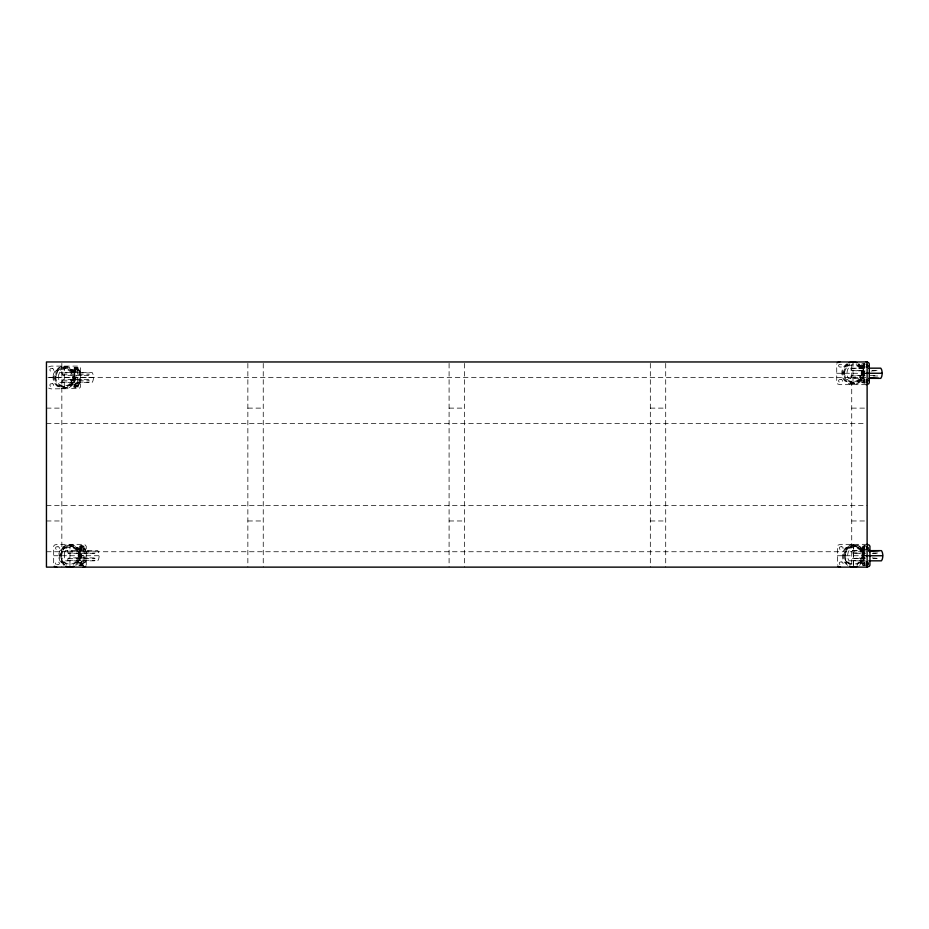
<?xml version="1.0" encoding="UTF-8"?>
<svg xmlns="http://www.w3.org/2000/svg" width="929" height="929" viewBox="0 0 929 929"><rect width="100%" height="100%" fill="white"/><g stroke="black" fill="none" stroke-linecap="round" stroke-linejoin="round"><path stroke-width="0.7" stroke-dasharray="4.64 3.48" d="M55.066 378.927L55.066 376.071M73.391 378.927L73.391 376.071M79.081 557.168L79.081 554.311A9.278 9.278 0 0 0 70.151 546.461L69.733 546.461M843.811 371.832L843.811 374.689M862.135 374.689L862.135 371.832M73.403 379.113L73.403 375.734M56.321 384.176L57.598 385.454A10.382 10.382 0 0 0 74.494 379.299L74.494 375.548M79.104 557.342L79.104 553.974M80.196 557.539L80.196 553.777M862.147 374.875L862.147 371.507M863.238 375.072L863.238 371.31M862.786 557.342L862.786 553.974M863.877 557.539L863.877 553.777M80.498 373.551L79.546 370.868L72.183 370.868L71.231 374.782L70.151 375.328M70.616 384.223L79.546 384.141L80.498 381.459M86.188 551.78L85.236 549.097L77.873 549.097L76.921 553.022L75.841 553.568M76.306 562.463L85.236 562.37L86.188 559.688M864.922 366.63L860.928 366.63L859.975 370.555L858.895 371.089M865.247 549.097L861.566 549.097L860.614 553.022L859.534 553.568M73.263 382.69C70.29 388.159 62.266 389.576 57.598 385.454A10.382 10.382 0 0 1 60.722 367.745A10.382 10.382 0 0 1 74.494 379.299M78.953 560.93L75.156 564.727A10.382 10.382 0 0 0 80.347 555.739M847.817 364.273A10.382 10.382 0 0 0 845.053 379.938C849.338 385.396 858.733 384.571 862.007 378.463M862.646 560.93L860.324 563.694A10.382 10.382 0 0 0 864.04 555.739M61.825 382.585L62.371 380.216L63.451 379.671L88.278 379.671L89.358 380.216L89.904 382.585M61.825 372.413L62.371 374.782L63.451 375.328L88.278 375.328L89.358 374.782L89.904 372.413M67.515 560.826L68.061 558.445L69.141 557.911L93.968 557.911L95.048 558.445L95.594 560.826M67.515 550.642L68.061 553.022L69.141 553.568L93.968 553.568L95.048 553.022L95.594 550.642M850.569 378.358L851.103 375.978L852.195 375.432L865.108 375.432M851.208 560.826L865.247 560.28M56.321 370.671C60.606 365.213 69.989 366.038 73.263 372.157M57.168 371.391C60.64 367.036 67.91 367.036 71.382 371.391M71.382 383.468C67.91 387.811 60.64 387.811 57.168 383.468M62.011 548.911C66.296 543.453 75.679 544.278 78.953 550.386M62.858 549.62C66.331 545.277 73.6 545.277 77.072 549.62M77.072 561.697L73.136 564.449A9.278 9.278 0 0 0 79.244 555.739M845.053 366.432L847.817 364.122M845.913 367.152L849.199 364.702M860.115 379.229C856.643 383.572 849.373 383.572 845.913 379.229M845.704 548.911C849.989 543.453 859.371 544.278 862.646 550.386M846.551 549.62C850.023 545.277 857.293 545.277 860.765 549.62M860.765 561.697L856.828 564.449A9.278 9.278 0 0 0 862.925 555.739M48.622 366.909L51.095 366.107L77.444 366.107L79.232 366.479L80.556 368.058L80.556 386.94L79.232 388.531L51.095 388.903L48.622 388.101M80.498 380.216L81.578 379.671M86.188 558.445L87.268 557.911M78.512 386.812L73.426 386.87L73.217 385.233L78.512 385.233L78.35 386.87A7.42 7.42 0 0 1 76.492 387.277L75.237 387.277A7.42 7.42 0 0 1 73.379 386.87M83.54 565.169L78.907 565.041L78.907 563.473M865.224 382.678L861.949 382.574L861.949 380.995L865.027 380.995M865.247 565.169L862.588 565.041L862.588 563.473M847.805 565.343A11.218 11.218 0 0 1 842.522 557.458L842.522 554.009A11.218 11.218 0 0 1 853.391 544.51L853.832 544.51A11.218 11.218 0 0 1 864.702 554.009L864.702 557.458A11.218 11.218 0 0 1 859.418 565.343M865.027 363.762L861.949 363.762L861.949 365.527L865.027 365.527M859.987 365.457L865.282 365.457M859.36 366.386L865.073 366.386M860.509 367.06L864.957 367.06M864.609 368.174L848.386 368.174C846.563 370.416 846.563 376.117 848.386 378.358L864.609 378.358M850.569 368.174L864.609 368.72M71.243 369.696L79.186 369.696L79.186 385.163L71.243 385.163M70.616 370.625L79.186 370.625M851.103 368.72L851.103 370.555L865.004 370.555M872.377 370.555L878.102 370.555L870.31 371.089M865.108 371.089L851.103 370.555M71.777 371.298L79.952 371.298M62.371 372.959L89.358 372.959M862.286 373.191L867.93 373.191M836.727 373.261L866.583 373.261M62.371 374.782L89.358 374.782M870.31 375.432L878.102 375.978L872.377 375.978M851.103 375.978L865.004 375.978M49.249 377.348L867.117 377.348M47.983 377.499L93.167 377.499M851.103 377.813L864.609 377.813M858.895 375.432L859.975 375.978L860.509 379.473L864.957 379.473A1.359 1.359 0 0 0 863.598 380.867A1.359 1.359 0 0 0 864.957 382.225M859.36 379.984L865.073 379.984M62.371 380.216L89.358 380.216M859.987 380.925L865.282 380.925M62.371 382.051L89.358 382.051M865.236 383.038L863.97 383.038A7.42 7.42 0 0 1 862.124 382.643L861.949 382.574M70.151 379.671L71.231 380.216L71.777 383.7L79.952 383.7M866.188 384.664L839.839 384.664L837.366 383.863L836.727 382.702L836.727 363.831M46.45 408.121L61.837 408.121M247.857 408.121L263.244 408.121M449.09 408.121L464.477 408.121M650.323 408.121L665.71 408.121M851.73 408.121L867.117 408.121M46.45 423.519L865.723 423.519M46.45 505.585L867.117 505.585M46.45 520.972L61.837 520.972M247.857 520.972L263.244 520.972M449.09 520.972L464.477 520.972M650.323 520.972L665.71 520.972M851.73 520.972L867.117 520.972M866.827 544.336L840.478 544.336L838.004 545.137L837.366 546.298L837.366 565.169M865.247 545.555L863.784 545.869M865.247 545.869L863.622 546.229M865.247 546.229L862.588 546.229L862.588 548.005L865.247 548.005L860.626 547.924M76.933 547.924L84.876 547.924L84.876 563.392L76.933 563.392M76.306 548.865L84.876 548.865M859.999 548.865L865.712 548.865M77.467 549.527L85.642 549.527M861.16 549.527L865.247 549.527M865.247 550.642L849.025 550.642C847.202 552.883 847.202 558.584 849.025 560.826L865.247 560.826M68.061 551.187L95.048 551.187M865.247 551.187L851.208 550.642M46.45 551.745L867.117 551.745M68.061 553.022L95.048 553.022M865.247 553.022L851.754 553.022L865.247 553.568M873.016 553.022L878.741 553.022L872.296 553.568M59.584 555.658L60.687 555.658M79.244 555.658L84.876 555.658M843.265 555.658L844.38 555.658M862.925 555.658L868.569 555.658M53.673 555.739L98.857 555.739M837.366 555.739L865.247 555.739M865.247 557.911L851.754 558.445L865.247 558.445M872.296 557.911L878.741 558.445L873.016 558.445M68.061 558.445L95.048 558.445M68.061 560.28L95.048 560.28M75.841 557.911L76.921 558.445L77.467 561.94L85.642 561.94M859.534 557.911L860.614 558.445L861.16 561.94L865.247 561.94M859.999 562.463L865.712 562.463M860.626 563.392L865.247 563.392M56.936 564.693L58.016 564.693A1.359 1.359 0 0 0 59.375 563.334A1.359 1.359 0 0 0 58.016 561.975L56.936 561.975A1.359 1.359 0 0 0 56.065 564.379M865.247 565.517L864.609 565.517A7.42 7.42 0 0 1 862.762 565.111L862.588 565.041M78.907 565.041L79.07 565.111A7.42 7.42 0 0 0 80.916 565.517L82.193 565.517A7.42 7.42 0 0 0 83.436 565.296M62.011 562.405L64.914 564.797M80.498 374.782L81.578 375.328M86.188 553.022L87.268 553.568M858.21 364.122L862.007 367.919M857.653 365.085L860.115 367.152M846.551 561.697L850.476 564.449A9.278 9.278 0 0 1 844.38 555.739L844.38 555.577A9.278 9.278 0 0 1 853.658 546.31A9.278 9.278 0 0 1 862.925 555.577M845.704 562.405L846.981 563.694A10.382 10.382 0 0 1 843.265 555.739L843.265 555.577A10.382 10.382 0 0 1 853.658 545.195A10.382 10.382 0 0 1 864.04 555.577M62.858 561.697L66.795 564.449A9.278 9.278 0 0 1 60.687 555.739L60.687 555.577A9.278 9.278 0 0 1 69.965 546.31A9.278 9.278 0 0 1 79.244 555.577M860.509 379.473L860.928 379.903A10.382 10.382 0 0 1 845.053 379.938M60.757 557.168L60.757 554.311A9.278 9.278 0 0 1 69.78 546.461M864.609 363.402L864.609 383.038M863.924 546.229L863.924 548.005M863.924 563.473L863.924 565.041M863.622 547.924L863.622 563.473M863.273 363.762L863.273 365.527M863.273 380.995L863.273 382.574M862.971 365.457L862.971 380.995M853.646 544.336L853.646 567.131M853.612 544.533L853.612 566.945M853.008 361.869L853.008 384.664M851.73 364.853L851.73 564.251M843.741 373.11L842.626 373.11M665.71 363.402L665.71 567.131M650.323 363.402L650.323 567.131M464.477 363.402L464.477 567.131M449.09 363.402L449.09 567.131M263.244 363.402L263.244 567.131M247.857 363.402L247.857 567.131M86.246 565.169L86.246 546.298L84.922 544.708L83.134 544.336L56.785 544.336L54.312 545.137L53.673 546.298L53.673 565.169M83.18 546.229L79.929 546.229M83.18 547.924L83.18 563.473M83.018 545.869L80.091 545.869M82.878 546.229L82.878 548.005M82.878 563.473L82.878 565.041M81.555 545.555L81.555 565.517M80.231 546.229L80.231 548.005M80.231 563.473L80.231 565.041M79.929 547.924L79.929 563.473M77.49 367.989L74.239 367.989M77.49 369.696L77.49 385.233M77.328 367.64L74.401 367.64M77.188 367.989L77.188 369.765M77.188 385.233L77.188 386.812M75.864 367.327L75.864 387.277M74.541 367.989L74.541 369.765M74.541 385.233L74.541 386.812M74.239 369.696L74.239 385.233M69.965 544.336L69.965 567.131M64.275 366.107L64.275 388.903M61.837 363.402L61.837 567.131M64.775 564.727A10.382 10.382 0 0 1 59.584 555.739L59.584 555.577A10.382 10.382 0 0 1 69.965 545.195A10.382 10.382 0 0 1 80.347 555.577M75.725 565.343A11.218 11.218 0 0 0 81.009 557.458L81.009 554.009A11.218 11.218 0 0 0 70.139 544.51L69.698 544.51A11.218 11.218 0 0 0 58.829 554.009L58.829 557.458A11.218 11.218 0 0 0 64.113 565.343M81.903 561.975A1.359 1.359 0 0 0 80.544 563.334A1.359 1.359 0 0 0 81.903 564.693L82.995 564.693A1.359 1.359 0 0 0 84.342 563.334A1.359 1.359 0 0 0 82.995 561.975M81.903 549.492A1.359 1.359 0 0 1 80.544 548.133A1.359 1.359 0 0 1 81.903 546.775L82.995 546.775A1.359 1.359 0 0 1 84.342 548.133A1.359 1.359 0 0 1 82.995 549.492M76.213 383.747A1.359 1.359 0 0 0 74.854 385.105A1.359 1.359 0 0 0 76.213 386.452L77.293 386.452A1.359 1.359 0 0 0 78.651 385.105A1.359 1.359 0 0 0 77.293 383.747M856.143 364.551A9.267 9.267 0 0 1 860.44 378.753A9.267 9.267 0 0 1 845.611 378.904A9.267 9.267 0 0 1 849.629 364.621M858.21 364.273A10.382 10.382 0 0 1 860.962 379.938M847.167 363.657A11.218 11.218 0 0 0 841.883 371.542L841.883 374.991A11.218 11.218 0 0 0 852.741 384.49L853.194 384.49A11.218 11.218 0 0 0 864.063 374.991L864.063 371.542A11.218 11.218 0 0 0 858.768 363.657M864.957 367.025A1.359 1.359 0 0 1 863.598 365.666A1.359 1.359 0 0 1 864.957 364.307M839.108 364.621A1.359 1.359 0 0 0 839.979 367.025L841.07 367.025A1.359 1.359 0 0 0 842.429 365.666A1.359 1.359 0 0 0 841.07 364.307L839.979 364.307A1.359 1.359 0 0 0 839.514 364.389M856.956 564.379A9.267 9.267 0 0 0 862.774 557.168L862.774 554.311A9.267 9.267 0 0 0 853.797 546.461L853.426 546.461A9.267 9.267 0 0 0 844.449 554.311L844.449 557.168A9.267 9.267 0 0 0 850.267 564.379M865.131 564.611A1.359 1.359 0 0 1 865.131 562.057M865.131 549.411A1.359 1.359 0 0 1 865.131 546.856M58.643 375.002L58.817 381.645L59.642 382.585L92.087 382.585C93.91 380.356 93.91 374.654 92.087 372.413L59.642 372.413L58.643 375.002M64.333 553.243L64.507 559.885L65.332 560.826L97.777 560.826C99.6 558.584 99.6 552.883 97.777 550.642L65.332 550.642L64.333 553.243M53.139 375.769L53.139 379.229A11.218 11.218 0 0 0 64.008 388.717L64.449 388.717A11.218 11.218 0 0 0 75.319 379.229L75.319 375.769A11.218 11.218 0 0 0 64.449 366.281L64.008 366.281A11.218 11.218 0 0 0 53.139 375.769M55.903 376.199L55.903 378.8A8.419 8.419 0 0 0 72.555 378.8L72.555 376.199A8.419 8.419 0 0 0 55.903 376.199M61.604 554.439L61.604 557.028A8.419 8.419 0 0 0 78.245 557.028L78.245 554.439A8.419 8.419 0 0 0 61.604 554.439M844.647 371.972L844.647 374.561A8.419 8.419 0 0 0 861.288 374.561L861.288 371.972A8.419 8.419 0 0 0 844.647 371.972M845.285 554.439L845.285 557.028A8.419 8.419 0 0 0 861.926 557.028L861.926 554.439A8.419 8.419 0 0 0 845.285 554.439M78.512 367.989L73.217 367.989L73.217 369.765L78.512 369.765L78.512 367.989M52.326 368.546L51.246 368.546A1.359 1.359 0 0 0 49.887 369.905A1.359 1.359 0 0 0 51.246 371.263L52.326 371.263A1.359 1.359 0 0 0 53.685 369.905A1.359 1.359 0 0 0 52.326 368.546M77.293 368.546L76.213 368.546A1.359 1.359 0 0 0 74.854 369.905A1.359 1.359 0 0 0 76.213 371.263L77.293 371.263A1.359 1.359 0 0 0 78.651 369.905A1.359 1.359 0 0 0 77.293 368.546M841.07 379.508L839.979 379.508A1.359 1.359 0 0 0 838.62 380.867A1.359 1.359 0 0 0 839.979 382.225L841.07 382.225A1.359 1.359 0 0 0 842.429 380.867A1.359 1.359 0 0 0 841.07 379.508M52.326 383.747L51.246 383.747A1.359 1.359 0 0 0 49.887 385.105A1.359 1.359 0 0 0 51.246 386.452L52.326 386.452A1.359 1.359 0 0 0 53.685 385.105A1.359 1.359 0 0 0 52.326 383.747M84.202 546.229L78.907 546.229L78.907 548.005L84.202 548.005L84.202 546.229M58.016 546.775L56.936 546.775A1.359 1.359 0 0 0 55.577 548.133A1.359 1.359 0 0 0 56.936 549.492L58.016 549.492A1.359 1.359 0 0 0 59.375 548.133A1.359 1.359 0 0 0 58.016 546.775M841.709 546.775L840.617 546.775A1.359 1.359 0 0 0 839.27 548.133A1.359 1.359 0 0 0 840.617 549.492L841.709 549.492A1.359 1.359 0 0 0 843.067 548.133A1.359 1.359 0 0 0 841.709 546.775M841.709 561.975L840.617 561.975A1.359 1.359 0 0 0 839.27 563.334A1.359 1.359 0 0 0 840.617 564.693L841.709 564.693A1.359 1.359 0 0 0 843.067 563.334A1.359 1.359 0 0 0 841.709 561.975M59.63 385.535A9.278 9.278 0 0 0 73.554 377.499A9.278 9.278 0 0 0 59.63 369.463A9.278 9.278 0 0 0 59.63 385.535"/><path stroke-width="1.39" d="M879.287 550.642L868.754 551.187M85.607 566.33L83.134 567.131M837.366 362.67L839.839 361.869M866.13 565.111L867.895 565.041L867.895 563.473M866.188 384.664L868.65 383.863L869.3 382.702L869.3 363.831L868.65 362.67L866.188 361.869M866.827 567.131L869.3 566.33L869.939 565.169L869.939 546.298L869.3 545.137L866.827 544.336M848.92 362.798A11.218 11.218 0 0 1 852.741 362.043L853.194 362.043A11.218 11.218 0 0 1 857.014 362.798M73.972 566.202A11.218 11.218 0 0 1 70.139 566.957L69.698 566.957A11.218 11.218 0 0 1 65.878 566.202M857.653 566.202A11.218 11.218 0 0 1 853.832 566.957L853.391 566.957A11.218 11.218 0 0 1 849.559 566.202M868.812 368.174L880.82 368.174C882.643 370.416 882.643 376.117 880.82 378.358L868.812 378.358M866.583 373.261L881.911 373.261M870.334 377.813L878.637 378.358M865.933 380.995L867.256 380.995L867.256 382.574M866.571 548.005L867.895 548.005M868.963 549.527L869.881 551.78M868.894 550.642L881.47 550.642C883.293 552.883 883.293 558.584 881.47 560.826L868.894 560.826M865.863 555.739L882.55 555.739M866.397 563.473L868.092 563.392A1.359 1.359 0 0 0 866.676 561.975M840.478 567.131L838.004 566.33M56.785 567.131L54.312 566.33M867.93 365.457L867.93 366.537M867.93 379.833L867.93 380.925M866.571 563.473L866.571 565.041M853.612 566.226L853.612 566.934M852.973 362.066L852.973 362.774M69.919 566.226L69.919 566.934M866.269 379.531A1.359 1.359 0 0 1 866.269 382.202M866.269 364.331A1.359 1.359 0 0 1 866.269 367.001M868.034 563.334A1.359 1.359 0 0 1 866.676 564.693M866.676 546.775A1.359 1.359 0 0 1 868.034 548.133A1.359 1.359 0 0 1 866.676 549.492M867.117 361.962L46.45 361.962L46.45 567.131L867.117 567.131L867.117 361.962"/></g></svg>
